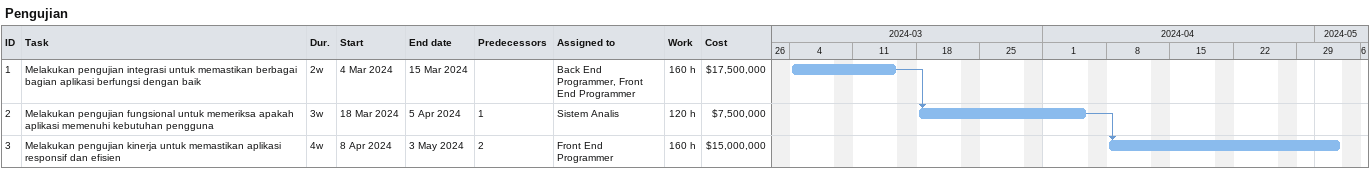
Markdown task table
Pengujian

| ID | Task | Duration | Start | Finish | Predecessors | Resources | Work (h) | Cost ($) |
|---|---|---|---|---|---|---|---|---|
| 1 | Melakukan pengujian integrasi untuk memastikan berbagai bagian aplikasi berfungsi dengan baik | 2w | 2024-03-04 | 2024-03-15 |  | Back End Programmer, Front End Programmer | 160 | 17500000 |
| 2 | Melakukan pengujian fungsional untuk memeriksa apakah aplikasi memenuhi kebutuhan pengguna | 3w | 2024-03-18 | 2024-04-05 | 1 | Sistem Analis | 120 | 7500000 |
| 3 | Melakukan pengujian kinerja untuk memastikan aplikasi responsif dan efisien | 4w | 2024-04-08 | 2024-05-03 | 2 | Front End Programmer | 160 | 15000000 |
